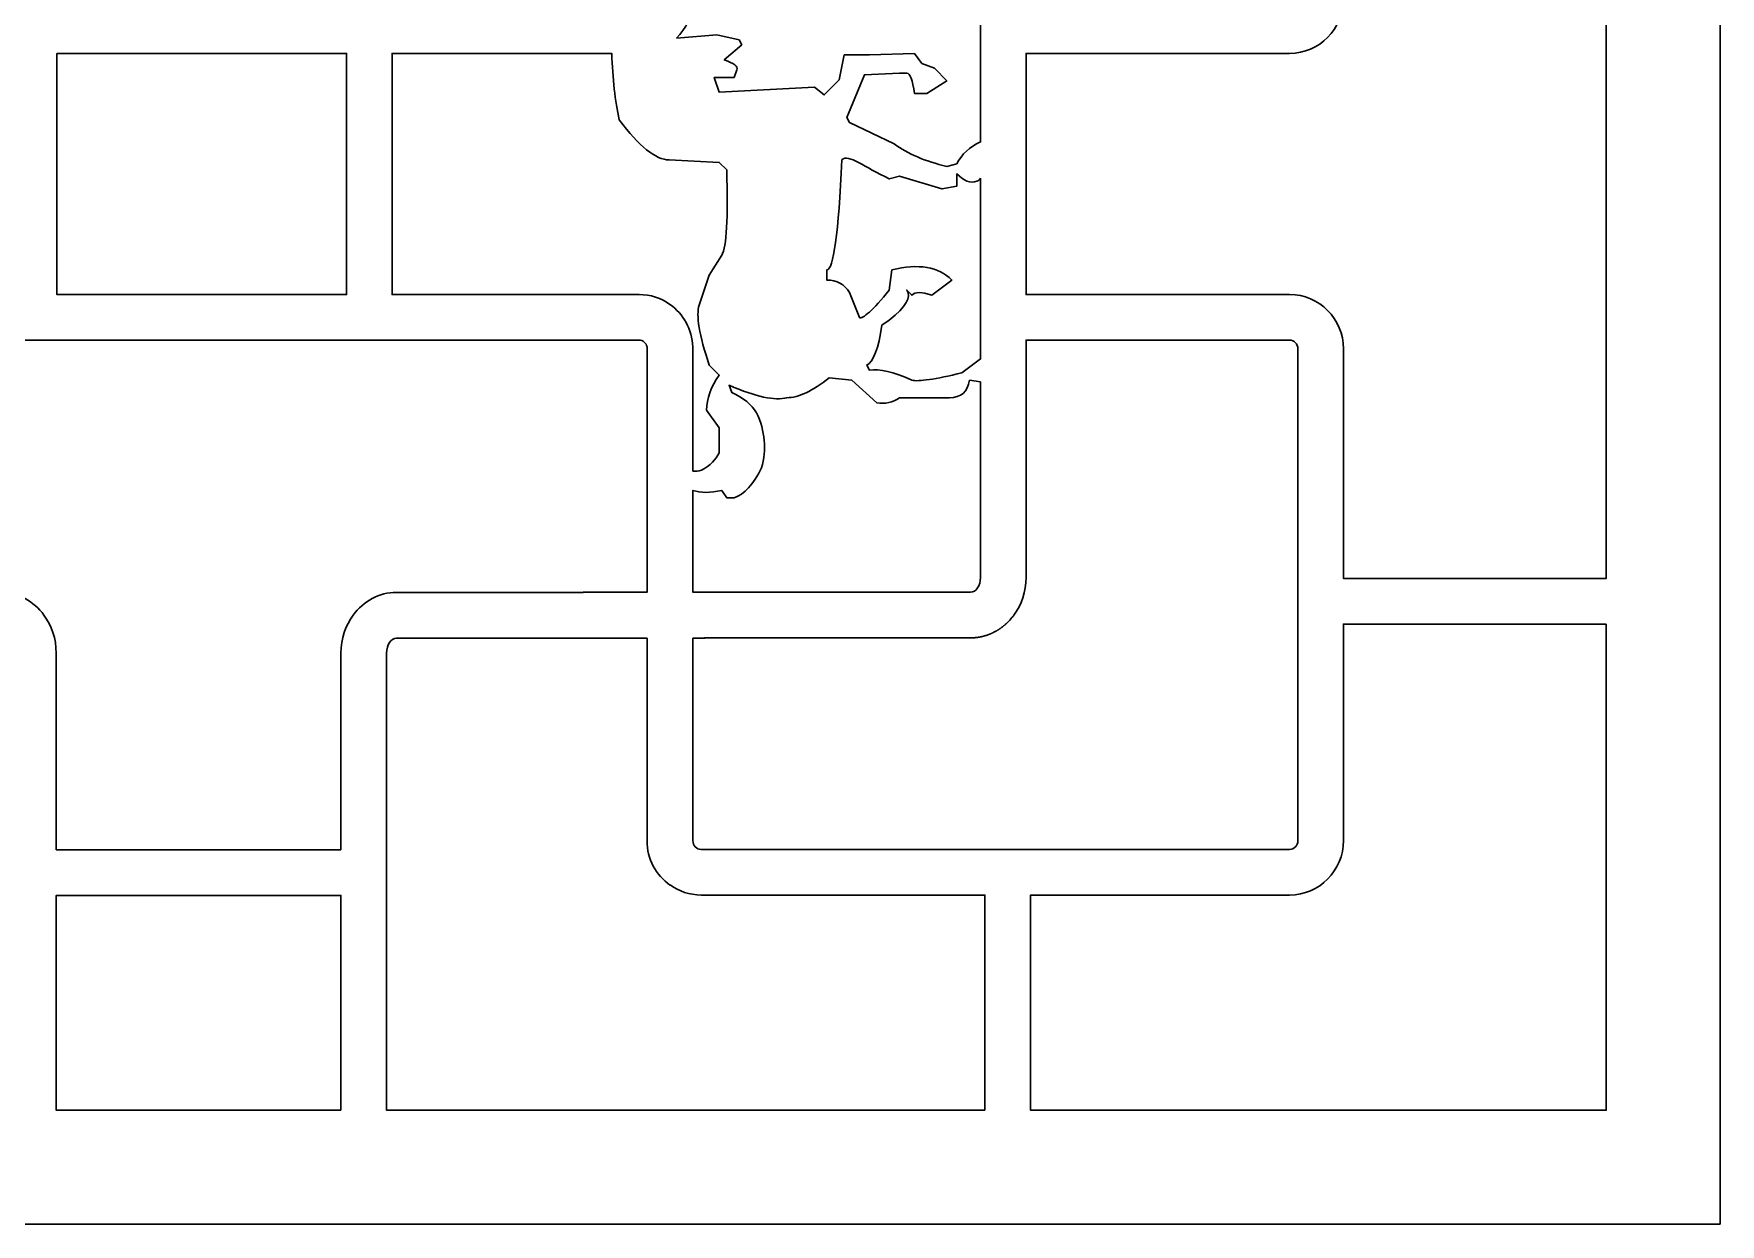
# Model space of a CAD drawing. Header units: centimetres. Extents: x 16.6 to 21.4, y -9 to 9.
# Drawn here: x 18.714 to 21.368, y -9 to -7.128 of the extents above; entities that cross this region are included whole.
import ezdxf

# ---------------------------------------------------------------- set-up
doc = ezdxf.new("R2010")
doc.units = ezdxf.units.CM
doc.header["$MEASUREMENT"] = 0
doc.layers.add('layer 1', color=7, linetype='Continuous')

msp = doc.modelspace()

# ---------------------------------------------------------------- linework, layer by layer
at = {"layer": 'layer 1', "color": 250, "lineweight": 30}
for points, knots in [([(16.58329, -9.0002), (16.58329, -9.0002), (16.58329, 9.00077), (16.58329, 9.00077), (16.58329, 9.00077), (16.58329, 9.00077), (21.3676, 9.00077), (21.3676, 9.00077), (21.3676, 9.00077), (21.3676, 9.00077), (21.3676, -9.0002), (21.3676, -9.0002), (21.3676, -9.0002), (21.3676, -9.0002), (16.58329, -9.0002), (16.58329, -9.0002)], [0, 0, 0, 0, 0.2, 0.2, 0.2, 0.2, 0.4, 0.4, 0.4, 0.4, 0.6, 0.6, 0.6, 0.6, 1, 1, 1, 1]), ([(19.72535, -7.13495), (19.72535, -7.13495), (19.7888, -7.1296), (19.7888, -7.1296), (19.7888, -7.1296), (19.7888, -7.1296), (19.82417, -7.13758), (19.82417, -7.13758), (19.82417, -7.13758), (19.82417, -7.13758), (19.82828, -7.14542), (19.82828, -7.14542), (19.82828, -7.14542), (19.82828, -7.14542), (19.80076, -7.16921), (19.80076, -7.16921), (19.80076, -7.16921), (19.81632, -7.17422), (19.82288, -7.17937), (19.82044, -7.18464), (19.82044, -7.18464), (19.82044, -7.18464), (19.81619, -7.19673), (19.81619, -7.19673), (19.81619, -7.19673), (19.81619, -7.19673), (19.78495, -7.19673), (19.78495, -7.19673), (19.78495, -7.19673), (19.78495, -7.19673), (19.79292, -7.22013), (19.79292, -7.22013), (19.79292, -7.22013), (19.79292, -7.22013), (19.94247, -7.21216), (19.94247, -7.21216), (19.94247, -7.21216), (19.94247, -7.21216), (19.9579, -7.22425), (19.9579, -7.22425), (19.9579, -7.22425), (19.9579, -7.22425), (19.98169, -7.20046), (19.98169, -7.20046), (19.98169, -7.20046), (19.98169, -7.20046), (19.98953, -7.16124), (19.98953, -7.16124), (19.98953, -7.16124), (19.98953, -7.16124), (20.02913, -7.16124), (20.02913, -7.16124), (20.02913, -7.16124), (20.02913, -7.16124), (20.09986, -7.15886), (20.09986, -7.15886), (20.09986, -7.15886), (20.09986, -7.15886), (20.11156, -7.17467), (20.11156, -7.17467), (20.11156, -7.17467), (20.11156, -7.17467), (20.13123, -7.18226), (20.13123, -7.18226), (20.13123, -7.18226), (20.13123, -7.18226), (20.15078, -7.20219), (20.15078, -7.20219), (20.15078, -7.20219), (20.15078, -7.20219), (20.11953, -7.22186), (20.11953, -7.22186), (20.11953, -7.22186), (20.11953, -7.22186), (20.09986, -7.22186), (20.09986, -7.22186), (20.09986, -7.22186), (20.09716, -7.20077), (20.09317, -7.19023), (20.0879, -7.19023), (20.0879, -7.19023), (20.0879, -7.19023), (20.0762, -7.19023), (20.0762, -7.19023), (20.0762, -7.19023), (20.0762, -7.19023), (20.02116, -7.19261), (20.02116, -7.19261), (20.02116, -7.19261), (20.02116, -7.19261), (19.99364, -7.25961), (19.99364, -7.25961), (19.99364, -7.25961), (19.99364, -7.25961), (19.9975, -7.26758), (19.9975, -7.26758), (19.9975, -7.26758), (19.9975, -7.26758), (20.06822, -7.30133), (20.06822, -7.30133), (20.06822, -7.30133), (20.08931, -7.31689), (20.11683, -7.32873), (20.15078, -7.3367), (20.15078, -7.3367), (20.15078, -7.3367), (20.16659, -7.33258), (20.16659, -7.33258), (20.16659, -7.33258), (20.17435, -7.31744), (20.18671, -7.30595), (20.20388, -7.29811), (20.20388, -7.29811), (20.20388, -7.29811), (20.20388, -6.75027), (20.20388, -6.75027), (20.20388, -6.75027), (20.20388, -6.73743), (20.19683, -6.72692), (20.1882, -6.72692), (20.1882, -6.72692), (20.1882, -6.72692), (19.7514, -6.72692), (19.7514, -6.72692), (19.7514, -6.72692), (19.7514, -6.72692), (19.7514, -6.89324), (19.7514, -6.89324), (19.7514, -6.89324), (19.7514, -6.89324), (19.75135, -6.89324), (19.75135, -6.89324), (19.75135, -6.89324), (19.75135, -6.89324), (19.75135, -7.07342), (19.75135, -7.07342), (19.75135, -7.07342), (19.75135, -7.07442), (19.75132, -7.07541), (19.75129, -7.07641), (19.75129, -7.07641), (19.75129, -7.07641), (19.75135, -7.07667), (19.75135, -7.07667), (19.75135, -7.07667), (19.75049, -7.09948), (19.74067, -7.12008), (19.72535, -7.13495)], [0, 0, 0, 0, 0.0263158, 0.0263158, 0.0263158, 0.0263158, 0.0526316, 0.0526316, 0.0526316, 0.0526316, 0.0789474, 0.0789474, 0.0789474, 0.0789474, 0.1052632, 0.1052632, 0.1052632, 0.1052632, 0.1315789, 0.1315789, 0.1315789, 0.1315789, 0.1578947, 0.1578947, 0.1578947, 0.1578947, 0.1842105, 0.1842105, 0.1842105, 0.1842105, 0.2105263, 0.2105263, 0.2105263, 0.2105263, 0.2368421, 0.2368421, 0.2368421, 0.2368421, 0.2631579, 0.2631579, 0.2631579, 0.2631579, 0.2894737, 0.2894737, 0.2894737, 0.2894737, 0.3157895, 0.3157895, 0.3157895, 0.3157895, 0.3421053, 0.3421053, 0.3421053, 0.3421053, 0.3684211, 0.3684211, 0.3684211, 0.3684211, 0.3947368, 0.3947368, 0.3947368, 0.3947368, 0.4210526, 0.4210526, 0.4210526, 0.4210526, 0.4473684, 0.4473684, 0.4473684, 0.4473684, 0.4736842, 0.4736842, 0.4736842, 0.4736842, 0.5, 0.5, 0.5, 0.5, 0.5263158, 0.5263158, 0.5263158, 0.5263158, 0.5526316, 0.5526316, 0.5526316, 0.5526316, 0.5789474, 0.5789474, 0.5789474, 0.5789474, 0.6052632, 0.6052632, 0.6052632, 0.6052632, 0.6315789, 0.6315789, 0.6315789, 0.6315789, 0.6578947, 0.6578947, 0.6578947, 0.6578947, 0.6842105, 0.6842105, 0.6842105, 0.6842105, 0.7105263, 0.7105263, 0.7105263, 0.7105263, 0.7368421, 0.7368421, 0.7368421, 0.7368421, 0.7631579, 0.7631579, 0.7631579, 0.7631579, 0.7894737, 0.7894737, 0.7894737, 0.7894737, 0.8157895, 0.8157895, 0.8157895, 0.8157895, 0.8421053, 0.8421053, 0.8421053, 0.8421053, 0.8684211, 0.8684211, 0.8684211, 0.8684211, 0.8947368, 0.8947368, 0.8947368, 0.8947368, 0.9210526, 0.9210526, 0.9210526, 0.9210526, 0.9473684, 0.9473684, 0.9473684, 0.9473684, 1, 1, 1, 1]), ([(21.18819, -6.72499), (21.18819, -6.72499), (20.77482, -6.72499), (20.77482, -6.72499), (20.77482, -6.72499), (20.77482, -6.72499), (20.77482, -7.07342), (20.77482, -7.07342), (20.77482, -7.07342), (20.77482, -7.12043), (20.73671, -7.15888), (20.69014, -7.15888), (20.69014, -7.15888), (20.69014, -7.15888), (20.27565, -7.15888), (20.27565, -7.15888), (20.27565, -7.15888), (20.27565, -7.15888), (20.27565, -7.5381), (20.27565, -7.5381), (20.27565, -7.5381), (20.27565, -7.5381), (20.69014, -7.5381), (20.69014, -7.5381), (20.69014, -7.5381), (20.73671, -7.5381), (20.77482, -7.57655), (20.77482, -7.62356), (20.77482, -7.62356), (20.77482, -7.62356), (20.77482, -7.98453), (20.77482, -7.98453), (20.77482, -7.98453), (20.77482, -7.98453), (21.18819, -7.98453), (21.18819, -7.98453), (21.18819, -7.98453), (21.18819, -7.98453), (21.18819, -6.72499), (21.18819, -6.72499)], [0, 0, 0, 0, 0.0909091, 0.0909091, 0.0909091, 0.0909091, 0.1818182, 0.1818182, 0.1818182, 0.1818182, 0.2727273, 0.2727273, 0.2727273, 0.2727273, 0.3636364, 0.3636364, 0.3636364, 0.3636364, 0.4545455, 0.4545455, 0.4545455, 0.4545455, 0.5454545, 0.5454545, 0.5454545, 0.5454545, 0.6363636, 0.6363636, 0.6363636, 0.6363636, 0.7272727, 0.7272727, 0.7272727, 0.7272727, 0.8181818, 0.8181818, 0.8181818, 0.8181818, 1, 1, 1, 1]), ([(18.75083, -7.15888), (18.75083, -7.15888), (18.75083, -7.5381), (18.75083, -7.5381), (18.75083, -7.5381), (18.75083, -7.5381), (19.20646, -7.5381), (19.20646, -7.5381), (19.20646, -7.5381), (19.20646, -7.5381), (19.20646, -7.15888), (19.20646, -7.15888), (19.20646, -7.15888), (19.20646, -7.15888), (18.75083, -7.15888), (18.75083, -7.15888)], [0, 0, 0, 0, 0.2, 0.2, 0.2, 0.2, 0.4, 0.4, 0.4, 0.4, 0.6, 0.6, 0.6, 0.6, 1, 1, 1, 1]), ([(19.7514, -7.81594), (19.75574, -7.81624), (19.76028, -7.81579), (19.76501, -7.81459), (19.76501, -7.81459), (19.77839, -7.80675), (19.78765, -7.79762), (19.79292, -7.78707), (19.79292, -7.78707), (19.79292, -7.78707), (19.79292, -7.74785), (19.79292, -7.74785), (19.79292, -7.74785), (19.79292, -7.74785), (19.77299, -7.71995), (19.77299, -7.71995), (19.77299, -7.71995), (19.77299, -7.70169), (19.77955, -7.6833), (19.79292, -7.66492), (19.79292, -7.66492), (19.79292, -7.66492), (19.7771, -7.6491), (19.7771, -7.6491), (19.7771, -7.6491), (19.76129, -7.60191), (19.75601, -7.57053), (19.76129, -7.55497), (19.76129, -7.55497), (19.76129, -7.55497), (19.7771, -7.50752), (19.7771, -7.50752), (19.7771, -7.50752), (19.7771, -7.50752), (19.79665, -7.47628), (19.79665, -7.47628), (19.79665, -7.47628), (19.80449, -7.4629), (19.80706, -7.41828), (19.80462, -7.34216), (19.80462, -7.34216), (19.80462, -7.34216), (19.79292, -7.33046), (19.79292, -7.33046), (19.79292, -7.33046), (19.79292, -7.33046), (19.71409, -7.32634), (19.71409, -7.32634), (19.71409, -7.32634), (19.69301, -7.32634), (19.66677, -7.30538), (19.6354, -7.26334), (19.6354, -7.26334), (19.62895, -7.23369), (19.62502, -7.19892), (19.62376, -7.15888), (19.62376, -7.15888), (19.62376, -7.15888), (19.27823, -7.15888), (19.27823, -7.15888), (19.27823, -7.15888), (19.27823, -7.15888), (19.27823, -7.5381), (19.27823, -7.5381), (19.27823, -7.5381), (19.27823, -7.5381), (19.66667, -7.5381), (19.66667, -7.5381), (19.66667, -7.5381), (19.68472, -7.5381), (19.7015, -7.54388), (19.71528, -7.5537), (19.71528, -7.5537), (19.71528, -7.5537), (19.71532, -7.55367), (19.71532, -7.55367), (19.71532, -7.55367), (19.73629, -7.56859), (19.75032, -7.59284), (19.75135, -7.62031), (19.75135, -7.62031), (19.75135, -7.62031), (19.75129, -7.62057), (19.75129, -7.62057), (19.75129, -7.62057), (19.75132, -7.62157), (19.75135, -7.62256), (19.75135, -7.62356), (19.75135, -7.62356), (19.75135, -7.62356), (19.75135, -7.80374), (19.75135, -7.80374), (19.75135, -7.80374), (19.75135, -7.80374), (19.7514, -7.80374), (19.7514, -7.80374), (19.7514, -7.80374), (19.7514, -7.80374), (19.7514, -7.81594), (19.7514, -7.81594)], [0, 0, 0, 0, 0.0384615, 0.0384615, 0.0384615, 0.0384615, 0.0769231, 0.0769231, 0.0769231, 0.0769231, 0.1153846, 0.1153846, 0.1153846, 0.1153846, 0.1538462, 0.1538462, 0.1538462, 0.1538462, 0.1923077, 0.1923077, 0.1923077, 0.1923077, 0.2307692, 0.2307692, 0.2307692, 0.2307692, 0.2692308, 0.2692308, 0.2692308, 0.2692308, 0.3076923, 0.3076923, 0.3076923, 0.3076923, 0.3461538, 0.3461538, 0.3461538, 0.3461538, 0.3846154, 0.3846154, 0.3846154, 0.3846154, 0.4230769, 0.4230769, 0.4230769, 0.4230769, 0.4615385, 0.4615385, 0.4615385, 0.4615385, 0.5, 0.5, 0.5, 0.5, 0.5384615, 0.5384615, 0.5384615, 0.5384615, 0.5769231, 0.5769231, 0.5769231, 0.5769231, 0.6153846, 0.6153846, 0.6153846, 0.6153846, 0.6538462, 0.6538462, 0.6538462, 0.6538462, 0.6923077, 0.6923077, 0.6923077, 0.6923077, 0.7307692, 0.7307692, 0.7307692, 0.7307692, 0.7692308, 0.7692308, 0.7692308, 0.7692308, 0.8076923, 0.8076923, 0.8076923, 0.8076923, 0.8461538, 0.8461538, 0.8461538, 0.8461538, 0.8846154, 0.8846154, 0.8846154, 0.8846154, 0.9230769, 0.9230769, 0.9230769, 0.9230769, 1, 1, 1, 1]), ([(20.20388, -7.35535), (20.20236, -7.35766), (20.20048, -7.35925), (20.19823, -7.3601), (20.19823, -7.3601), (20.18805, -7.36395), (20.17714, -7.35894), (20.16659, -7.3484), (20.16659, -7.3484), (20.16659, -7.3484), (20.16659, -7.36794), (20.16659, -7.36794), (20.16659, -7.36794), (20.16659, -7.36794), (20.14319, -7.37206), (20.14319, -7.37206), (20.14319, -7.37206), (20.14319, -7.37206), (20.0762, -7.35213), (20.0762, -7.35213), (20.0762, -7.35213), (20.0762, -7.35213), (20.06038, -7.35624), (20.06038, -7.35624), (20.06038, -7.35624), (20.0209, -7.33798), (19.99609, -7.31606), (19.9858, -7.32634), (19.9858, -7.32634), (19.98053, -7.44182), (19.97256, -7.49955), (19.96201, -7.49955), (19.96201, -7.49955), (19.96201, -7.49955), (19.96201, -7.51537), (19.96201, -7.51537), (19.96201, -7.51537), (19.97783, -7.51537), (19.98966, -7.52193), (19.9975, -7.53504), (19.9975, -7.53504), (19.9975, -7.53504), (20.01332, -7.57452), (20.01332, -7.57452), (20.01332, -7.57452), (20.01859, -7.57709), (20.03428, -7.56269), (20.06038, -7.53118), (20.06038, -7.53118), (20.06038, -7.53118), (20.0645, -7.49955), (20.0645, -7.49955), (20.0645, -7.49955), (20.10642, -7.48901), (20.13779, -7.49428), (20.15875, -7.51537), (20.15875, -7.51537), (20.15875, -7.51537), (20.12738, -7.53916), (20.12738, -7.53916), (20.12738, -7.53916), (20.11156, -7.53388), (20.10101, -7.53388), (20.09574, -7.53916), (20.09574, -7.53916), (20.09574, -7.53916), (20.0879, -7.53118), (20.0879, -7.53118), (20.0879, -7.53118), (20.09587, -7.54173), (20.08674, -7.55754), (20.06038, -7.57838), (20.06038, -7.57838), (20.06038, -7.57838), (20.04868, -7.58622), (20.04868, -7.58622), (20.04868, -7.58622), (20.04341, -7.62287), (20.03543, -7.64383), (20.02489, -7.6491), (20.02489, -7.6491), (20.02489, -7.6491), (20.02913, -7.65707), (20.02913, -7.65707), (20.02913, -7.65707), (20.04469, -7.6545), (20.06694, -7.65977), (20.09574, -7.67289), (20.09574, -7.67289), (20.10629, -7.67546), (20.13252, -7.67147), (20.17457, -7.66119), (20.17457, -7.66119), (20.17457, -7.66119), (20.20388, -7.63934), (20.20388, -7.63934), (20.20388, -7.63934), (20.20388, -7.63934), (20.20388, -7.35535), (20.20388, -7.35535)], [0, 0, 0, 0, 0.0384615, 0.0384615, 0.0384615, 0.0384615, 0.0769231, 0.0769231, 0.0769231, 0.0769231, 0.1153846, 0.1153846, 0.1153846, 0.1153846, 0.1538462, 0.1538462, 0.1538462, 0.1538462, 0.1923077, 0.1923077, 0.1923077, 0.1923077, 0.2307692, 0.2307692, 0.2307692, 0.2307692, 0.2692308, 0.2692308, 0.2692308, 0.2692308, 0.3076923, 0.3076923, 0.3076923, 0.3076923, 0.3461538, 0.3461538, 0.3461538, 0.3461538, 0.3846154, 0.3846154, 0.3846154, 0.3846154, 0.4230769, 0.4230769, 0.4230769, 0.4230769, 0.4615385, 0.4615385, 0.4615385, 0.4615385, 0.5, 0.5, 0.5, 0.5, 0.5384615, 0.5384615, 0.5384615, 0.5384615, 0.5769231, 0.5769231, 0.5769231, 0.5769231, 0.6153846, 0.6153846, 0.6153846, 0.6153846, 0.6538462, 0.6538462, 0.6538462, 0.6538462, 0.6923077, 0.6923077, 0.6923077, 0.6923077, 0.7307692, 0.7307692, 0.7307692, 0.7307692, 0.7692308, 0.7692308, 0.7692308, 0.7692308, 0.8076923, 0.8076923, 0.8076923, 0.8076923, 0.8461538, 0.8461538, 0.8461538, 0.8461538, 0.8846154, 0.8846154, 0.8846154, 0.8846154, 0.9230769, 0.9230769, 0.9230769, 0.9230769, 1, 1, 1, 1]), ([(19.19768, -8.4112), (19.19768, -8.4112), (19.19768, -8.1019), (19.19768, -8.1019), (19.19768, -8.1019), (19.19768, -8.07945), (19.20494, -8.05875), (19.21702, -8.04243), (19.21702, -8.04243), (19.21702, -8.04243), (19.21691, -8.04229), (19.21691, -8.04229), (19.21691, -8.04229), (19.23297, -8.02051), (19.25762, -8.0065), (19.28513, -8.0065), (19.28513, -8.0065), (19.28513, -8.0065), (19.57859, -8.0065), (19.57859, -8.0065), (19.57859, -8.0065), (19.57859, -8.0065), (19.57859, -8.00631), (19.57859, -8.00631), (19.57859, -8.00631), (19.57859, -8.00631), (19.67921, -8.00631), (19.67921, -8.00631), (19.67921, -8.00631), (19.67921, -8.00631), (19.67921, -7.62356), (19.67921, -7.62356), (19.67921, -7.62356), (19.67921, -7.62256), (19.67923, -7.62156), (19.67927, -7.62057), (19.67927, -7.62057), (19.67797, -7.61447), (19.6728, -7.60986), (19.66667, -7.60986), (19.66667, -7.60986), (19.66667, -7.60986), (18.25781, -7.60986), (18.25781, -7.60986), (18.25781, -7.60986), (18.25177, -7.60986), (18.24665, -7.61433), (18.24527, -7.62031), (18.24527, -7.62031), (18.24527, -7.62031), (18.24527, -7.62031), (18.24527, -7.62031), (18.24527, -7.62031), (18.24527, -7.62031), (18.24527, -7.62032), (18.24527, -7.62032), (18.24527, -7.62032), (18.24527, -7.62032), (18.24524, -7.62041), (18.24524, -7.62041), (18.24524, -7.62041), (18.24524, -7.62041), (18.24523, -7.62046), (18.24523, -7.62046), (18.24523, -7.62046), (18.24523, -7.62046), (18.24523, -7.62048), (18.24523, -7.62048), (18.24523, -7.62048), (18.24523, -7.62048), (18.24522, -7.62051), (18.24522, -7.62051), (18.24522, -7.62051), (18.24522, -7.62051), (18.24516, -7.62081), (18.24516, -7.62081), (18.24516, -7.62081), (18.24516, -7.62081), (18.24516, -7.62081), (18.24516, -7.62081), (18.24516, -7.62081), (18.24516, -7.62081), (18.24511, -7.6211), (18.24511, -7.6211), (18.24511, -7.6211), (18.24511, -7.6211), (18.2451, -7.62114), (18.2451, -7.62114), (18.2451, -7.62114), (18.2451, -7.62114), (18.2451, -7.62115), (18.2451, -7.62115), (18.2451, -7.62115), (18.2451, -7.62115), (18.24505, -7.62145), (18.24505, -7.62145), (18.24505, -7.62145), (18.24505, -7.62145), (18.24505, -7.62148), (18.24505, -7.62148), (18.24505, -7.62148), (18.24505, -7.62148), (18.24504, -7.6215), (18.24504, -7.6215), (18.24504, -7.6215), (18.24504, -7.6215), (18.24504, -7.62156), (18.24504, -7.62156), (18.24504, -7.62156), (18.24496, -7.62209), (18.24492, -7.62264), (18.2449, -7.62319), (18.2449, -7.62319), (18.2449, -7.62319), (18.2449, -7.62321), (18.2449, -7.62321), (18.2449, -7.62321), (18.2449, -7.62321), (18.2449, -7.62356), (18.2449, -7.62356), (18.2449, -7.62356), (18.2449, -7.62356), (18.2449, -7.83788), (18.2449, -7.83788), (18.2449, -7.83788), (18.2449, -7.83788), (18.24534, -7.83788), (18.24534, -7.83788), (18.24534, -7.83788), (18.24534, -7.83788), (18.24534, -8.00631), (18.24534, -8.00631), (18.24534, -8.00631), (18.24534, -8.00631), (18.36886, -8.00631), (18.36886, -8.00631), (18.36886, -8.00631), (18.36886, -8.00631), (18.36886, -8.0065), (18.36886, -8.0065), (18.36886, -8.0065), (18.36886, -8.0065), (18.66232, -8.0065), (18.66232, -8.0065), (18.66232, -8.0065), (18.68983, -8.0065), (18.71448, -8.02051), (18.73054, -8.04229), (18.73054, -8.04229), (18.73054, -8.04229), (18.73043, -8.04243), (18.73043, -8.04243), (18.73043, -8.04243), (18.74251, -8.05875), (18.74977, -8.07945), (18.74977, -8.1019), (18.74977, -8.1019), (18.74977, -8.1019), (18.74977, -8.4112), (18.74977, -8.4112), (18.74977, -8.4112), (18.74977, -8.4112), (19.19768, -8.4112), (19.19768, -8.4112)], [0, 0, 0, 0, 0.0238095, 0.0238095, 0.0238095, 0.0238095, 0.047619, 0.047619, 0.047619, 0.047619, 0.0714286, 0.0714286, 0.0714286, 0.0714286, 0.0952381, 0.0952381, 0.0952381, 0.0952381, 0.1190476, 0.1190476, 0.1190476, 0.1190476, 0.1428571, 0.1428571, 0.1428571, 0.1428571, 0.1666667, 0.1666667, 0.1666667, 0.1666667, 0.1904762, 0.1904762, 0.1904762, 0.1904762, 0.2142857, 0.2142857, 0.2142857, 0.2142857, 0.2380952, 0.2380952, 0.2380952, 0.2380952, 0.2619048, 0.2619048, 0.2619048, 0.2619048, 0.2857143, 0.2857143, 0.2857143, 0.2857143, 0.3095238, 0.3095238, 0.3095238, 0.3095238, 0.3333333, 0.3333333, 0.3333333, 0.3333333, 0.3571429, 0.3571429, 0.3571429, 0.3571429, 0.3809524, 0.3809524, 0.3809524, 0.3809524, 0.4047619, 0.4047619, 0.4047619, 0.4047619, 0.4285714, 0.4285714, 0.4285714, 0.4285714, 0.452381, 0.452381, 0.452381, 0.452381, 0.4761905, 0.4761905, 0.4761905, 0.4761905, 0.5, 0.5, 0.5, 0.5, 0.5238095, 0.5238095, 0.5238095, 0.5238095, 0.547619, 0.547619, 0.547619, 0.547619, 0.5714286, 0.5714286, 0.5714286, 0.5714286, 0.5952381, 0.5952381, 0.5952381, 0.5952381, 0.6190476, 0.6190476, 0.6190476, 0.6190476, 0.6428571, 0.6428571, 0.6428571, 0.6428571, 0.6666667, 0.6666667, 0.6666667, 0.6666667, 0.6904762, 0.6904762, 0.6904762, 0.6904762, 0.7142857, 0.7142857, 0.7142857, 0.7142857, 0.7380952, 0.7380952, 0.7380952, 0.7380952, 0.7619048, 0.7619048, 0.7619048, 0.7619048, 0.7857143, 0.7857143, 0.7857143, 0.7857143, 0.8095238, 0.8095238, 0.8095238, 0.8095238, 0.8333333, 0.8333333, 0.8333333, 0.8333333, 0.8571429, 0.8571429, 0.8571429, 0.8571429, 0.8809524, 0.8809524, 0.8809524, 0.8809524, 0.9047619, 0.9047619, 0.9047619, 0.9047619, 0.9285714, 0.9285714, 0.9285714, 0.9285714, 0.952381, 0.952381, 0.952381, 0.952381, 1, 1, 1, 1]), ([(19.7514, -8.07855), (19.7514, -8.07855), (19.7514, -8.39696), (19.7514, -8.39696), (19.7514, -8.39696), (19.7514, -8.40449), (19.75722, -8.41065), (19.76432, -8.41065), (19.76432, -8.41065), (19.76432, -8.41065), (20.69014, -8.41065), (20.69014, -8.41065), (20.69014, -8.41065), (20.69724, -8.41065), (20.70305, -8.40449), (20.70305, -8.39696), (20.70305, -8.39696), (20.70305, -8.39696), (20.70305, -7.62356), (20.70305, -7.62356), (20.70305, -7.62356), (20.70305, -7.61602), (20.69724, -7.60986), (20.69014, -7.60986), (20.69014, -7.60986), (20.69014, -7.60986), (20.27565, -7.60986), (20.27565, -7.60986), (20.27565, -7.60986), (20.27565, -7.60986), (20.27565, -7.98296), (20.27565, -7.98296), (20.27565, -7.98296), (20.27565, -8.00535), (20.26843, -8.02599), (20.25641, -8.04229), (20.25641, -8.04229), (20.25641, -8.04229), (20.25642, -8.04229), (20.25642, -8.04229), (20.25642, -8.04229), (20.25642, -8.04229), (20.25622, -8.04255), (20.25622, -8.04255), (20.25622, -8.04255), (20.25581, -8.0431), (20.25539, -8.04365), (20.25497, -8.04419), (20.25497, -8.04419), (20.25497, -8.04419), (20.25481, -8.0444), (20.25481, -8.0444), (20.25481, -8.0444), (20.25432, -8.04503), (20.25382, -8.04565), (20.25331, -8.04627), (20.25331, -8.04627), (20.25331, -8.04627), (20.2533, -8.04628), (20.2533, -8.04628), (20.2533, -8.04628), (20.25116, -8.04888), (20.2489, -8.05135), (20.24651, -8.05368), (20.24651, -8.05368), (20.24651, -8.05368), (20.2465, -8.05369), (20.2465, -8.05369), (20.2465, -8.05369), (20.24596, -8.05422), (20.24541, -8.05474), (20.24486, -8.05525), (20.24486, -8.05525), (20.24486, -8.05525), (20.24439, -8.05569), (20.24439, -8.05569), (20.24439, -8.05569), (20.24399, -8.05605), (20.2436, -8.0564), (20.2432, -8.05675), (20.2432, -8.05675), (20.2432, -8.05675), (20.24256, -8.05732), (20.24256, -8.05732), (20.24256, -8.05732), (20.24224, -8.05759), (20.24192, -8.05787), (20.2416, -8.05814), (20.2416, -8.05814), (20.24133, -8.05836), (20.24107, -8.05859), (20.2408, -8.05881), (20.2408, -8.05881), (20.24057, -8.059), (20.24033, -8.05919), (20.2401, -8.05938), (20.2401, -8.05938), (20.23973, -8.05968), (20.23935, -8.05998), (20.23897, -8.06027), (20.23897, -8.06027), (20.23875, -8.06045), (20.23852, -8.06062), (20.23829, -8.0608), (20.23829, -8.0608), (20.23829, -8.0608), (20.23761, -8.06131), (20.23761, -8.06131), (20.23761, -8.06131), (20.23721, -8.06161), (20.2368, -8.06191), (20.2364, -8.06221), (20.2364, -8.06221), (20.2364, -8.06221), (20.23572, -8.06269), (20.23572, -8.06269), (20.23572, -8.06269), (20.23572, -8.06269), (20.23505, -8.06316), (20.23505, -8.06316), (20.23505, -8.06316), (20.23466, -8.06344), (20.23426, -8.06371), (20.23386, -8.06398), (20.23386, -8.06398), (20.23361, -8.06414), (20.23336, -8.06431), (20.23311, -8.06447), (20.23311, -8.06447), (20.23271, -8.06474), (20.2323, -8.065), (20.23189, -8.06526), (20.23189, -8.06526), (20.23189, -8.06526), (20.23126, -8.06565), (20.23126, -8.06565), (20.23126, -8.06565), (20.23093, -8.06586), (20.2306, -8.06606), (20.23027, -8.06626), (20.23027, -8.06626), (20.22996, -8.06644), (20.22965, -8.06663), (20.22934, -8.06681), (20.22934, -8.06681), (20.22898, -8.06702), (20.22861, -8.06723), (20.22825, -8.06744), (20.22825, -8.06744), (20.22825, -8.06744), (20.22775, -8.06771), (20.22775, -8.06771), (20.22775, -8.06771), (20.22726, -8.06799), (20.22677, -8.06825), (20.22628, -8.06852), (20.22628, -8.06852), (20.22628, -8.06852), (20.22575, -8.06879), (20.22575, -8.06879), (20.22575, -8.06879), (20.22528, -8.06904), (20.2248, -8.06928), (20.22432, -8.06952), (20.22432, -8.06952), (20.2241, -8.06963), (20.22389, -8.06974), (20.22367, -8.06984), (20.22367, -8.06984), (20.22332, -8.07001), (20.22296, -8.07018), (20.2226, -8.07035), (20.2226, -8.07035), (20.22231, -8.07049), (20.22202, -8.07062), (20.22173, -8.07076), (20.22173, -8.07076), (20.22133, -8.07094), (20.22094, -8.07111), (20.22054, -8.07128), (20.22054, -8.07128), (20.22054, -8.07128), (20.22002, -8.07151), (20.22002, -8.07151), (20.22002, -8.07151), (20.21951, -8.07173), (20.21899, -8.07194), (20.21847, -8.07215), (20.21847, -8.07215), (20.21847, -8.07215), (20.21795, -8.07237), (20.21795, -8.07237), (20.21795, -8.07237), (20.21741, -8.07258), (20.21687, -8.07279), (20.21632, -8.07299), (20.21632, -8.07299), (20.21632, -8.07299), (20.21589, -8.07315), (20.21589, -8.07315), (20.21589, -8.07315), (20.21542, -8.07332), (20.21494, -8.07349), (20.21446, -8.07366), (20.21446, -8.07366), (20.21446, -8.07366), (20.2138, -8.07388), (20.2138, -8.07388), (20.2138, -8.07388), (20.21331, -8.07405), (20.21282, -8.07421), (20.21232, -8.07436), (20.21232, -8.07436), (20.21232, -8.07436), (20.21194, -8.07449), (20.21194, -8.07449), (20.21194, -8.07449), (20.21136, -8.07466), (20.21079, -8.07483), (20.21022, -8.07499), (20.21022, -8.07499), (20.21022, -8.07499), (20.20977, -8.07512), (20.20977, -8.07512), (20.20977, -8.07512), (20.20918, -8.07528), (20.20859, -8.07544), (20.20799, -8.0756), (20.20799, -8.0756), (20.20799, -8.0756), (20.20766, -8.07568), (20.20766, -8.07568), (20.20766, -8.07568), (20.2071, -8.07582), (20.20653, -8.07595), (20.20597, -8.07608), (20.20597, -8.07608), (20.20597, -8.07608), (20.20554, -8.07618), (20.20554, -8.07618), (20.20554, -8.07618), (20.205, -8.0763), (20.20445, -8.07641), (20.2039, -8.07652), (20.2039, -8.07652), (20.2039, -8.07652), (20.2035, -8.0766), (20.2035, -8.0766), (20.2035, -8.0766), (20.2029, -8.07672), (20.20229, -8.07683), (20.20169, -8.07693), (20.20169, -8.07693), (20.20169, -8.07693), (20.20128, -8.077), (20.20128, -8.077), (20.20128, -8.077), (20.20065, -8.0771), (20.20003, -8.0772), (20.1994, -8.07729), (20.1994, -8.07729), (20.1994, -8.07729), (20.19914, -8.07732), (20.19914, -8.07732), (20.19914, -8.07732), (20.19848, -8.07741), (20.19782, -8.0775), (20.19715, -8.07757), (20.19715, -8.07757), (20.19715, -8.07757), (20.19712, -8.07758), (20.19712, -8.07758), (20.19712, -8.07758), (20.19712, -8.07758), (20.19711, -8.07758), (20.19711, -8.07758), (20.19711, -8.07758), (20.19711, -8.07758), (20.19705, -8.07758), (20.19705, -8.07758), (20.19705, -8.07758), (20.19641, -8.07765), (20.19578, -8.07771), (20.19514, -8.07777), (20.19514, -8.07777), (20.19514, -8.07777), (20.19476, -8.0778), (20.19476, -8.0778), (20.19476, -8.0778), (20.19414, -8.07785), (20.19351, -8.0779), (20.19288, -8.07793), (20.19288, -8.07793), (20.19288, -8.07793), (20.19248, -8.07795), (20.19248, -8.07795), (20.19248, -8.07795), (20.19184, -8.07799), (20.1912, -8.07802), (20.19056, -8.07804), (20.19056, -8.07804), (20.19056, -8.07804), (20.19025, -8.07804), (20.19025, -8.07804), (20.19025, -8.07804), (20.18957, -8.07806), (20.18889, -8.07807), (20.1882, -8.07807), (20.1882, -8.07807), (20.1882, -8.07807), (19.76975, -8.07807), (19.76975, -8.07807), (19.76975, -8.07807), (19.76975, -8.07807), (19.76975, -8.07855), (19.76975, -8.07855), (19.76975, -8.07855), (19.76975, -8.07855), (19.7514, -8.07855), (19.7514, -8.07855)], [0, 0, 0, 0, 0.0123457, 0.0123457, 0.0123457, 0.0123457, 0.0246914, 0.0246914, 0.0246914, 0.0246914, 0.037037, 0.037037, 0.037037, 0.037037, 0.0493827, 0.0493827, 0.0493827, 0.0493827, 0.0617284, 0.0617284, 0.0617284, 0.0617284, 0.0740741, 0.0740741, 0.0740741, 0.0740741, 0.0864198, 0.0864198, 0.0864198, 0.0864198, 0.0987654, 0.0987654, 0.0987654, 0.0987654, 0.1111111, 0.1111111, 0.1111111, 0.1111111, 0.1234568, 0.1234568, 0.1234568, 0.1234568, 0.1358025, 0.1358025, 0.1358025, 0.1358025, 0.1481481, 0.1481481, 0.1481481, 0.1481481, 0.1604938, 0.1604938, 0.1604938, 0.1604938, 0.1728395, 0.1728395, 0.1728395, 0.1728395, 0.1851852, 0.1851852, 0.1851852, 0.1851852, 0.1975309, 0.1975309, 0.1975309, 0.1975309, 0.2098765, 0.2098765, 0.2098765, 0.2098765, 0.2222222, 0.2222222, 0.2222222, 0.2222222, 0.2345679, 0.2345679, 0.2345679, 0.2345679, 0.2469136, 0.2469136, 0.2469136, 0.2469136, 0.2592593, 0.2592593, 0.2592593, 0.2592593, 0.2716049, 0.2716049, 0.2716049, 0.2716049, 0.2839506, 0.2839506, 0.2839506, 0.2839506, 0.2962963, 0.2962963, 0.2962963, 0.2962963, 0.308642, 0.308642, 0.308642, 0.308642, 0.3209877, 0.3209877, 0.3209877, 0.3209877, 0.3333333, 0.3333333, 0.3333333, 0.3333333, 0.345679, 0.345679, 0.345679, 0.345679, 0.3580247, 0.3580247, 0.3580247, 0.3580247, 0.3703704, 0.3703704, 0.3703704, 0.3703704, 0.382716, 0.382716, 0.382716, 0.382716, 0.3950617, 0.3950617, 0.3950617, 0.3950617, 0.4074074, 0.4074074, 0.4074074, 0.4074074, 0.4197531, 0.4197531, 0.4197531, 0.4197531, 0.4320988, 0.4320988, 0.4320988, 0.4320988, 0.4444444, 0.4444444, 0.4444444, 0.4444444, 0.4567901, 0.4567901, 0.4567901, 0.4567901, 0.4691358, 0.4691358, 0.4691358, 0.4691358, 0.4814815, 0.4814815, 0.4814815, 0.4814815, 0.4938272, 0.4938272, 0.4938272, 0.4938272, 0.5061728, 0.5061728, 0.5061728, 0.5061728, 0.5185185, 0.5185185, 0.5185185, 0.5185185, 0.5308642, 0.5308642, 0.5308642, 0.5308642, 0.5432099, 0.5432099, 0.5432099, 0.5432099, 0.5555556, 0.5555556, 0.5555556, 0.5555556, 0.5679012, 0.5679012, 0.5679012, 0.5679012, 0.5802469, 0.5802469, 0.5802469, 0.5802469, 0.5925926, 0.5925926, 0.5925926, 0.5925926, 0.6049383, 0.6049383, 0.6049383, 0.6049383, 0.617284, 0.617284, 0.617284, 0.617284, 0.6296296, 0.6296296, 0.6296296, 0.6296296, 0.6419753, 0.6419753, 0.6419753, 0.6419753, 0.654321, 0.654321, 0.654321, 0.654321, 0.6666667, 0.6666667, 0.6666667, 0.6666667, 0.6790123, 0.6790123, 0.6790123, 0.6790123, 0.691358, 0.691358, 0.691358, 0.691358, 0.7037037, 0.7037037, 0.7037037, 0.7037037, 0.7160494, 0.7160494, 0.7160494, 0.7160494, 0.7283951, 0.7283951, 0.7283951, 0.7283951, 0.7407407, 0.7407407, 0.7407407, 0.7407407, 0.7530864, 0.7530864, 0.7530864, 0.7530864, 0.7654321, 0.7654321, 0.7654321, 0.7654321, 0.7777778, 0.7777778, 0.7777778, 0.7777778, 0.7901235, 0.7901235, 0.7901235, 0.7901235, 0.8024691, 0.8024691, 0.8024691, 0.8024691, 0.8148148, 0.8148148, 0.8148148, 0.8148148, 0.8271605, 0.8271605, 0.8271605, 0.8271605, 0.8395062, 0.8395062, 0.8395062, 0.8395062, 0.8518519, 0.8518519, 0.8518519, 0.8518519, 0.8641975, 0.8641975, 0.8641975, 0.8641975, 0.8765432, 0.8765432, 0.8765432, 0.8765432, 0.8888889, 0.8888889, 0.8888889, 0.8888889, 0.9012346, 0.9012346, 0.9012346, 0.9012346, 0.9135802, 0.9135802, 0.9135802, 0.9135802, 0.9259259, 0.9259259, 0.9259259, 0.9259259, 0.9382716, 0.9382716, 0.9382716, 0.9382716, 0.9506173, 0.9506173, 0.9506173, 0.9506173, 0.962963, 0.962963, 0.962963, 0.962963, 0.9753086, 0.9753086, 0.9753086, 0.9753086, 1, 1, 1, 1]), ([(20.20388, -7.67524), (20.20388, -7.67524), (20.18653, -7.67289), (20.18653, -7.67289), (20.18653, -7.67289), (20.18383, -7.69128), (20.17328, -7.70041), (20.15489, -7.70041), (20.15489, -7.70041), (20.15489, -7.70041), (20.0762, -7.70041), (20.0762, -7.70041), (20.0762, -7.70041), (20.06565, -7.70812), (20.05382, -7.71082), (20.04084, -7.70825), (20.04084, -7.70825), (20.04084, -7.70825), (20.00123, -7.67289), (20.00123, -7.67289), (20.00123, -7.67289), (20.00123, -7.67289), (19.96587, -7.66916), (19.96587, -7.66916), (19.96587, -7.66916), (19.93964, -7.68999), (19.91752, -7.70041), (19.89913, -7.70041), (19.89913, -7.70041), (19.88074, -7.70568), (19.85053, -7.69912), (19.80835, -7.68086), (19.80835, -7.68086), (19.80835, -7.68086), (19.81246, -7.69243), (19.81246, -7.69243), (19.81246, -7.69243), (19.83085, -7.70053), (19.84384, -7.71108), (19.85168, -7.72407), (19.85168, -7.72407), (19.86493, -7.753), (19.86763, -7.78193), (19.85953, -7.81073), (19.85953, -7.81073), (19.84654, -7.83684), (19.83201, -7.85253), (19.81619, -7.8578), (19.81619, -7.8578), (19.81619, -7.8578), (19.80462, -7.8578), (19.80462, -7.8578), (19.80462, -7.8578), (19.80462, -7.8578), (19.79665, -7.84622), (19.79665, -7.84622), (19.79665, -7.84622), (19.77873, -7.85023), (19.76365, -7.85024), (19.7514, -7.84627), (19.7514, -7.84627), (19.7514, -7.84627), (19.7514, -8.00631), (19.7514, -8.00631), (19.7514, -8.00631), (19.7514, -8.00631), (20.1882, -8.00631), (20.1882, -8.00631), (20.1882, -8.00631), (20.19683, -8.00631), (20.20388, -7.9958), (20.20388, -7.98296), (20.20388, -7.98296), (20.20388, -7.98296), (20.20388, -7.67524), (20.20388, -7.67524)], [0, 0, 0, 0, 0.05, 0.05, 0.05, 0.05, 0.1, 0.1, 0.1, 0.1, 0.15, 0.15, 0.15, 0.15, 0.2, 0.2, 0.2, 0.2, 0.25, 0.25, 0.25, 0.25, 0.3, 0.3, 0.3, 0.3, 0.35, 0.35, 0.35, 0.35, 0.4, 0.4, 0.4, 0.4, 0.45, 0.45, 0.45, 0.45, 0.5, 0.5, 0.5, 0.5, 0.55, 0.55, 0.55, 0.55, 0.6, 0.6, 0.6, 0.6, 0.65, 0.65, 0.65, 0.65, 0.7, 0.7, 0.7, 0.7, 0.75, 0.75, 0.75, 0.75, 0.8, 0.8, 0.8, 0.8, 0.85, 0.85, 0.85, 0.85, 0.9, 0.9, 0.9, 0.9, 1, 1, 1, 1]), ([(21.18819, -8.05629), (21.18819, -8.05629), (20.77482, -8.05629), (20.77482, -8.05629), (20.77482, -8.05629), (20.77482, -8.05629), (20.77482, -8.39696), (20.77482, -8.39696), (20.77482, -8.39696), (20.77482, -8.44396), (20.73671, -8.48242), (20.69014, -8.48242), (20.69014, -8.48242), (20.69014, -8.48242), (20.28265, -8.48242), (20.28265, -8.48242), (20.28265, -8.48242), (20.28265, -8.48242), (20.28265, -8.82079), (20.28265, -8.82079), (20.28265, -8.82079), (20.28265, -8.82079), (21.18819, -8.82079), (21.18819, -8.82079), (21.18819, -8.82079), (21.18819, -8.82079), (21.18819, -8.05629), (21.18819, -8.05629)], [0, 0, 0, 0, 0.125, 0.125, 0.125, 0.125, 0.25, 0.25, 0.25, 0.25, 0.375, 0.375, 0.375, 0.375, 0.5, 0.5, 0.5, 0.5, 0.625, 0.625, 0.625, 0.625, 0.75, 0.75, 0.75, 0.75, 1, 1, 1, 1]), ([(20.21089, -8.82079), (20.21089, -8.82079), (20.21089, -8.48242), (20.21089, -8.48242), (20.21089, -8.48242), (20.21089, -8.48242), (19.76432, -8.48242), (19.76432, -8.48242), (19.76432, -8.48242), (19.74619, -8.48242), (19.72934, -8.47659), (19.71552, -8.46669), (19.71552, -8.46669), (19.71552, -8.46669), (19.71531, -8.46685), (19.71531, -8.46685), (19.71531, -8.46685), (19.69352, -8.45134), (19.67921, -8.42576), (19.67921, -8.39696), (19.67921, -8.39696), (19.67921, -8.39696), (19.67921, -8.07855), (19.67921, -8.07855), (19.67921, -8.07855), (19.67921, -8.07855), (19.28513, -8.07855), (19.28513, -8.07855), (19.28513, -8.07855), (19.27651, -8.07855), (19.26945, -8.08906), (19.26945, -8.1019), (19.26945, -8.1019), (19.26945, -8.1019), (19.26945, -8.82079), (19.26945, -8.82079), (19.26945, -8.82079), (19.26945, -8.82079), (20.21089, -8.82079), (20.21089, -8.82079)], [0, 0, 0, 0, 0.0909091, 0.0909091, 0.0909091, 0.0909091, 0.1818182, 0.1818182, 0.1818182, 0.1818182, 0.2727273, 0.2727273, 0.2727273, 0.2727273, 0.3636364, 0.3636364, 0.3636364, 0.3636364, 0.4545455, 0.4545455, 0.4545455, 0.4545455, 0.5454545, 0.5454545, 0.5454545, 0.5454545, 0.6363636, 0.6363636, 0.6363636, 0.6363636, 0.7272727, 0.7272727, 0.7272727, 0.7272727, 0.8181818, 0.8181818, 0.8181818, 0.8181818, 1, 1, 1, 1]), ([(19.19768, -8.82079), (19.19768, -8.82079), (19.19768, -8.48297), (19.19768, -8.48297), (19.19768, -8.48297), (19.19768, -8.48297), (18.74977, -8.48297), (18.74977, -8.48297), (18.74977, -8.48297), (18.74977, -8.48297), (18.74977, -8.82079), (18.74977, -8.82079), (18.74977, -8.82079), (18.74977, -8.82079), (19.19768, -8.82079), (19.19768, -8.82079)], [0, 0, 0, 0, 0.2, 0.2, 0.2, 0.2, 0.4, 0.4, 0.4, 0.4, 0.6, 0.6, 0.6, 0.6, 1, 1, 1, 1])]:
    msp.add_open_spline(points, degree=3, knots=knots, dxfattribs=at)

doc.saveas('drawing.dxf')
